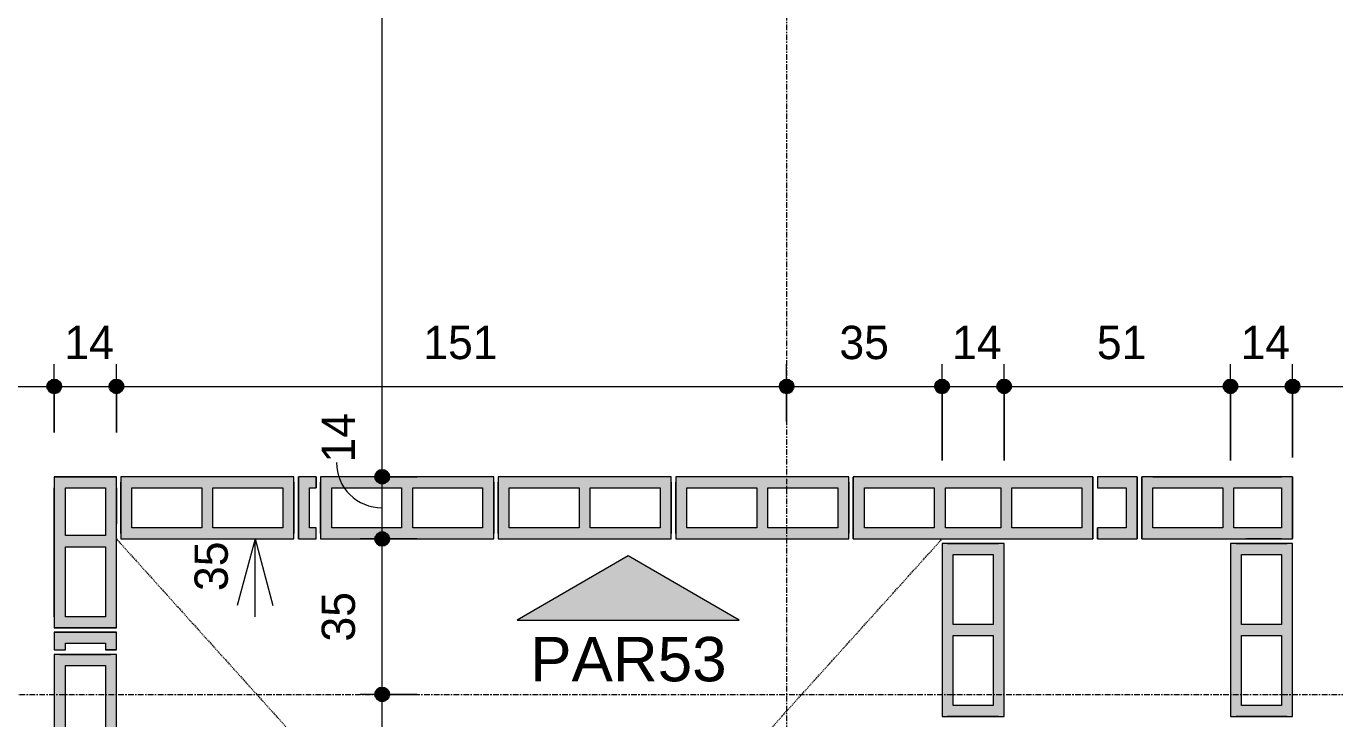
# Model space of a CAD drawing. Header units: centimetres. Extents: x 170 to 14001, y -2277 to 8860.
# Drawn here: x 11819.4 to 12114.2, y 429.7 to 585.7 of the extents above; entities that cross this region are included whole.
import ezdxf

# ---------------------------------------------------------------- set-up
doc = ezdxf.new("R2010")
doc.units = ezdxf.units.CM
doc.linetypes.add('Linha de eixo', pattern=[2.2225, 1.27, -0.3175, 0.3175, -0.3175])
doc.linetypes.add('Projeção', pattern=[0.396875, 0.238125, -0.15875])
for name, color, linetype, lineweight, true_color in [('A-ANNO-DIMS-1', 1, 'Continuous', 9, 0xff0000), ('G-ANNO-SYMB-1', 251, 'Continuous', 9, 0x646464), ('S-BEAM-1', 136, 'Continuous', 9, 0x008080), ('S-BEAM-3', 9, 'Continuous', 9, 0xc0c0c0), ('S-BEAM-4', 98, 'Continuous', 9, 0x004000), ('S-BEAM-7', 116, 'Continuous', 9, 0x008040), ('S-BEAM-8', 142, 'Continuous', 9, 0x0080c0)]:
    doc.layers.add(name, color=color, linetype=linetype, lineweight=lineweight, true_color=true_color)
for name, color, linetype, lineweight in [('A-ANNO-DIMS-50', 7, 'Continuous', 9), ('A-DETL-GENF', 7, 'Continuous', 9), ('A-FLOR-OVHD', 7, 'Projeção', 9), ('G-ANNO-SYMB', 7, 'Continuous', 9), ('S-BEAM', 7, 'Continuous', 9), ('S-BEAM-2', 7, 'Continuous', 13), ('S-GRID-1', 7, 'Linha de eixo', 9)]:
    doc.layers.add(name, color=color, linetype=linetype, lineweight=lineweight)
doc.styles.add('Arial', font='arial.ttf', dxfattribs={"height": 10})
doc.styles.add('Bahnschrift_12', font='', dxfattribs={"height": 7.5})
doc.styles.get('Bahnschrift_12').set_extended_font_data('Bahnschrift')
doc.dimstyles.new('COTA_ACUMULADA', dxfattribs={"dimscale": 30.48, "dimtxt": 8.33133, "dimasz": 0.049213, "dimexe": 0, "dimexo": 0.0625, "dimgap": 0.131234, "dimtad": 0, "dimjust": 2, "dimdec": 0, "dimzin": 0, "dimdsep": 46, "dimtxsty": 'Bahnschrift_12', "dimblk1": 'NONE', "dimblk2": 'OPEN30', "dimsah": 1, "dimcen": 0.09, "dimse1": 1, "dimsd1": 1, "dimazin": 0, "dimtfac": 1, "dimtdec": 4, "dimtix": 1, "dimtmove": 2, "dimatfit": 3, "dimfxl": 0, "dimfxlon": 1, "dimtvp": 1, "dimtolj": 1, "dimtzin": 0, "dimarcsym": 2})
doc.dimstyles.new('Linear_-_2_mm_Arial', dxfattribs={"dimscale": 30.48, "dimtxt": 8.33133, "dimasz": 0.393701, "dimexe": 0.164042, "dimexo": 0.328084, "dimgap": 0.131234, "dimtad": 1, "dimdec": 0, "dimzin": 0, "dimdsep": 46, "dimtxsty": 'Bahnschrift_12', "dimblk1": 'DOTSMALL', "dimblk2": 'DOTSMALL', "dimsah": 1, "dimcen": 0.09, "dimdle": 0.164042, "dimazin": 0, "dimtfac": 1, "dimtdec": 4, "dimtix": 1, "dimtmove": 0, "dimatfit": 3, "dimfxl": 1, "dimtvp": 1, "dimtolj": 1, "dimtzin": 0, "dimarcsym": 2})
doc.dimstyles.new('Linear_-_2_mm_Arial_1', dxfattribs={"dimscale": 30.48, "dimtxt": 8.33133, "dimasz": 0.393701, "dimexe": 0.164042, "dimexo": 0.328084, "dimgap": 0.131234, "dimtad": 1, "dimdec": 0, "dimzin": 0, "dimdsep": 46, "dimtxsty": 'Bahnschrift_12', "dimblk1": 'DOTSMALL', "dimblk2": 'DOTSMALL', "dimsah": 1, "dimcen": 0.09, "dimdle": 0.164042, "dimazin": 0, "dimtfac": 1, "dimtdec": 4, "dimtix": 1, "dimtmove": 1, "dimatfit": 3, "dimfxl": 1, "dimtvp": 1, "dimtolj": 1, "dimtzin": 0, "dimarcsym": 2})

# ---------------------------------------------------------------- blocks, each defined once
blk = doc.blocks.new('LEONE - BLOCO 14X39X19 - LEONE - BLOCO 14X39X19-554799-COBERTURA - MODULAÇÃO 2ª FIADA')
at = {"layer": 'S-BEAM-3'}
h = blk.add_hatch(color=256, dxfattribs=at)
h.paths.add_polyline_path([(-19.5, 7), (-19.5, -7), (19.5, -7), (19.5, 7)])
h.paths.add_polyline_path([(-17, -3.48), (-17, 4.5), (-1.25, 4.5), (-1.25, -4.5), (-17, -4.5)])
h.paths.add_polyline_path([(1.25, -0.98), (1.25, 4.5), (17, 4.5), (17, -4.5), (1.25, -4.5), (1.25, -4.16)])
at = {"layer": 'A-DETL-GENF'}
for p, q in [((19.5, 7), (-19.5, 7)), ((-19.5, 7), (-19.5, 0)), ((19.5, 0), (19.5, 7)), ((-17, -4.5), (-17, 4.5)), ((-17, 4.5), (-1.25, 4.5)), ((-1.25, 4.5), (-1.25, -4.5)), ((1.25, -4.5), (1.25, 4.5)), ((1.25, 4.5), (17, 4.5)), ((17, 4.5), (17, -4.5)), ((-19.5, 0), (-19.5, -7)), ((19.5, -7), (19.5, 0)), ((-1.25, -4.5), (-17, -4.5)), ((17, -4.5), (1.25, -4.5)), ((-19.5, -7), (19.5, -7))]:
    blk.add_line(p, q, dxfattribs=at)
at = {"layer": 'S-BEAM-2'}
for p, q in [((-19.5, 7), (-19.5, -7)), ((19.5, 7), (-19.5, 7)), ((-19.5, 7), (-19.5, -7)), ((19.5, -7), (19.5, 7)), ((19.5, -7), (19.5, 7)), ((-19.5, -5.75), (-19.5, 5.75)), ((19.5, 5.75), (19.5, -5.75)), ((-19.5, -7), (19.5, -7))]:
    blk.add_line(p, q, dxfattribs=at)
at = {"layer": 'S-BEAM-3'}
for p, q in [((-17, 4.5), (-1.25, 4.5)), ((-17, -4.5), (-17, 4.5)), ((-1.25, 4.5), (-1.25, -4.5)), ((1.25, 4.5), (17, 4.5)), ((1.25, -4.5), (1.25, 4.5)), ((17, 4.5), (17, -4.5)), ((-1.25, -4.5), (-17, -4.5)), ((17, -4.5), (1.25, -4.5))]:
    blk.add_line(p, q, dxfattribs=at)
blk = doc.blocks.new('LEONE - BLOCO 14x34x19 - LEONE - BLOCO 14x34x19-V2-COBERTURA - MODULAÇÃO 2ª FIADA')
at = {"layer": 'S-BEAM-8'}
h = blk.add_hatch(color=256, dxfattribs=at)
h.paths.add_polyline_path([(19.5, 4.5), (19.5, 7), (-14.5, 7), (-14.5, -7), (19.5, -7), (19.5, 4.069)])
h.paths.add_polyline_path([(17, 4.5), (17, -4.5), (1.25, -4.5), (1.25, 4.5), (2.5, 4.5)])
h.paths.add_polyline_path([(-1.25, 4.5), (-1.25, -4.5), (-12, -4.5), (-12, 4.5), (-2.3367, 4.5)])
at = {"layer": 'A-DETL-GENF'}
for p, q in [((-14.5, 7), (-14.5, 0)), ((2.5, 7), (-14.5, 7)), ((19.5, 7), (2.5, 7)), ((19.5, 0), (19.5, 7)), ((-12, -4.5), (-12, 4.5)), ((-12, 4.5), (-1.25, 4.5)), ((-1.25, 4.5), (-1.25, -4.5)), ((1.25, 4.5), (17, 4.5)), ((1.25, -4.5), (1.25, 4.5)), ((17, 4.5), (17, -4.5)), ((-14.5, 0), (-14.5, -7)), ((19.5, -7), (19.5, 0)), ((-1.25, -4.5), (-12, -4.5)), ((17, -4.5), (1.25, -4.5)), ((-14.5, -7), (2.5, -7)), ((2.5, -7), (19.5, -7))]:
    blk.add_line(p, q, dxfattribs=at)
at = {"layer": 'S-BEAM-2'}
for p, q in [((-14.5, 7), (-14.5, -7)), ((19.5, 7), (-14.5, 7)), ((-14.5, 7), (-14.5, -7)), ((-14.5, -7), (-14.5, 6.8804)), ((-12, 7), (-3.9375, 7)), ((-12, 7), (-3.9375, 7)), ((17, 7), (-12, 7)), ((19.5, -7), (19.5, 7)), ((19.5, 7), (19.5, -7)), ((19.5, -7), (19.5, 7)), ((-14.5, 5.75), (-14.5, -5.75)), ((-14.5, -5.75), (-14.5, 5.75)), ((19.5, -5.75), (19.5, 5.75)), ((19.5, 5.75), (19.5, -5.75)), ((-14.5, -7), (19.5, -7)), ((-12, -7), (-3.9375, -7)), ((-12, -7), (-3.9375, -7)), ((17, -7), (-12, -7))]:
    blk.add_line(p, q, dxfattribs=at)
at = {"layer": 'S-BEAM-3'}
for p, q in [((-12, 4.5), (-1.25, 4.5)), ((-12, -4.5), (-12, 4.5)), ((-1.25, 4.5), (-1.25, -4.5)), ((1.25, 4.5), (17, 4.5)), ((1.25, -4.5), (1.25, 4.5)), ((17, 4.5), (17, -4.5)), ((-1.25, -4.5), (-12, -4.5)), ((17, -4.5), (1.25, -4.5))]:
    blk.add_line(p, q, dxfattribs=at)
blk = doc.blocks.new('LEONE - BLOCO 14X39X19 - LEONE - BLOCO 14X39X19-V1-COBERTURA - MODULAÇÃO 2ª FIADA')
at = {"layer": 'S-BEAM-3'}
h = blk.add_hatch(color=256, dxfattribs=at)
h.paths.add_polyline_path([(19.5, -7), (19.5, 7), (-19.5, 7), (-19.5, -7)])
h.paths.add_polyline_path([(1.25, -4.5), (1.25, 4.5), (17, 4.5), (17, -4.5)])
h.paths.add_polyline_path([(-1.25, -4.5), (-17, -4.5), (-17, 4.5), (-1.25, 4.5), (-1.25, -4.16)])
at = {"layer": 'A-DETL-GENF'}
for p, q in [((19.5, 7), (-19.5, 7)), ((-19.5, 7), (-19.5, 0)), ((19.5, 0), (19.5, 7)), ((-17, -4.5), (-17, 4.5)), ((-17, 4.5), (-1.25, 4.5)), ((-1.25, 4.5), (-1.25, -4.5)), ((1.25, -4.5), (1.25, 4.5)), ((1.25, 4.5), (17, 4.5)), ((17, 4.5), (17, -4.5)), ((-19.5, 0), (-19.5, -7)), ((19.5, -7), (19.5, 0)), ((-1.25, -4.5), (-17, -4.5)), ((17, -4.5), (1.25, -4.5)), ((-19.5, -7), (19.5, -7))]:
    blk.add_line(p, q, dxfattribs=at)
at = {"layer": 'S-BEAM-2'}
for p, q in [((-19.5, 7), (-19.5, -7)), ((19.5, 7), (-19.5, 7)), ((-19.5, 7), (-19.5, -7)), ((19.5, -7), (19.5, 7)), ((19.5, -7), (19.5, 7)), ((-19.5, -5.75), (-19.5, 5.75)), ((19.5, 5.75), (19.5, -5.75)), ((-19.5, -7), (19.5, -7))]:
    blk.add_line(p, q, dxfattribs=at)
at = {"layer": 'S-BEAM-3'}
for p, q in [((-17, 4.5), (-1.25, 4.5)), ((-17, -4.5), (-17, 4.5)), ((-1.25, 4.5), (-1.25, -4.5)), ((1.25, 4.5), (17, 4.5)), ((1.25, -4.5), (1.25, 4.5)), ((17, 4.5), (17, -4.5)), ((-1.25, -4.5), (-17, -4.5)), ((17, -4.5), (1.25, -4.5))]:
    blk.add_line(p, q, dxfattribs=at)
blk = doc.blocks.new('LEONE - BLOCO 14x04x19 - LEONE - BLOCO 14x04x19-533013-COBERTURA - MODULAÇÃO 2ª FIADA')
at = {"layer": 'S-BEAM-7'}
blk.add_hatch(color=256, dxfattribs=at).paths.add_polyline_path([(-2.5, 0), (-2.5, -7), (1.5, -7), (1.5, -4.5), (0, -4.5), (0, 4.5), (1.5, 4.5), (1.5, 7), (-2.5, 7), (-2.5, 0.97)])
at = {"layer": 'A-DETL-GENF'}
for p, q in [((1.5, 7), (-2.5, 7)), ((-2.5, 7), (-2.5, 0)), ((1.5, 4.5), (1.5, 7)), ((0, 4.5), (1.5, 4.5)), ((0, -4.5), (0, 4.5)), ((-2.5, 0), (-2.5, -7)), ((1.5, -4.5), (0, -4.5)), ((1.5, -7), (1.5, -4.5)), ((-2.5, -7), (1.5, -7))]:
    blk.add_line(p, q, dxfattribs=at)
at = {"layer": 'S-BEAM-2'}
for p, q in [((1.5, 7), (-2.5, 7)), ((-2.5, -7), (-2.5, 7)), ((1.5, 7), (1.5, 4.5)), ((1.5, -7), (1.5, -4.5)), ((-2.5, -7), (1.5, -7))]:
    blk.add_line(p, q, dxfattribs=at)
at = {"layer": 'S-BEAM-3'}
for p, q in [((0, -4.5), (0, 4.5)), ((0, 4.5), (1.5, 4.5)), ((1.5, -4.5), (0, -4.5))]:
    blk.add_line(p, q, dxfattribs=at)
blk = doc.blocks.new('LEONE - BLOCO 14X54X19 - LEONE - BLOCO 14X54X19-V3-COBERTURA - MODULAÇÃO 2ª FIADA')
at = {"layer": 'S-BEAM-4'}
h = blk.add_hatch(color=256, dxfattribs=at)
h.paths.add_polyline_path([(-27, -7), (27, -7), (27, 7), (-27, 7), (-27, -5.16)])
h.paths.add_polyline_path([(8.75, -4.5), (8.75, 4.5), (24.5, 4.5), (24.5, -4.5), (17, -4.5)])
h.paths.add_polyline_path([(6.25, -4.5), (-6.25, -4.5), (-6.25, 4.5), (6.25, 4.5), (6.25, 2.45)])
h.paths.add_polyline_path([(-24.5, -4.5), (-24.5, 4.5), (-8.75, 4.5), (-8.75, -4.5)])
at = {"layer": 'A-DETL-GENF'}
for p, q in [((-27, 7), (-27, 0)), ((0, 7), (-27, 7)), ((27, 7), (0, 7)), ((27, 0), (27, 7)), ((-24.5, -4.5), (-24.5, 4.5)), ((-24.5, 4.5), (-8.75, 4.5)), ((-8.75, 4.5), (-8.75, -4.5)), ((-6.25, 4.5), (6.25, 4.5)), ((-6.25, -4.5), (-6.25, 4.5)), ((6.25, 4.5), (6.25, -4.5)), ((8.75, -4.5), (8.75, 4.5)), ((8.75, 4.5), (24.5, 4.5)), ((24.5, 4.5), (24.5, -4.5)), ((-27, 0), (-27, -7)), ((27, -7), (27, 0)), ((-8.75, -4.5), (-24.5, -4.5)), ((6.25, -4.5), (-6.25, -4.5)), ((24.5, -4.5), (8.75, -4.5)), ((-27, -7), (0, -7)), ((0, -7), (27, -7))]:
    blk.add_line(p, q, dxfattribs=at)
at = {"layer": 'S-BEAM-2'}
for p, q in [((-27, 7), (-27, -7)), ((27, 7), (-27, 7)), ((-27, 7), (-27, -7)), ((-27, -7), (-27, 6.88)), ((27, -7), (27, 7)), ((27, 7), (27, -7)), ((27, -7), (27, 7)), ((-27, 5.75), (-27, -5.75)), ((-27, -5.75), (-27, 5.75)), ((27, -5.75), (27, 5.75)), ((27, 5.75), (27, -5.75)), ((-27, -7), (27, -7))]:
    blk.add_line(p, q, dxfattribs=at)
at = {"layer": 'S-BEAM-3'}
for p, q in [((-24.5, 4.5), (-8.75, 4.5)), ((-24.5, -4.5), (-24.5, 4.5)), ((-8.75, 4.5), (-8.75, -4.5)), ((-6.25, 4.5), (6.25, 4.5)), ((-6.25, -4.5), (-6.25, 4.5)), ((6.25, 4.5), (6.25, -4.5)), ((8.75, 4.5), (24.5, 4.5)), ((8.75, -4.5), (8.75, 4.5)), ((24.5, 4.5), (24.5, -4.5)), ((-8.75, -4.5), (-24.5, -4.5)), ((6.25, -4.5), (-6.25, -4.5)), ((24.5, -4.5), (8.75, -4.5))]:
    blk.add_line(p, q, dxfattribs=at)
blk = doc.blocks.new('LEONE - BLOCO 14x09x19 - LEONE - BLOCO 14x09x19-535447-COBERTURA - MODULAÇÃO 2ª FIADA')
at = {"layer": 'S-BEAM-1'}
blk.add_hatch(color=256, dxfattribs=at).paths.add_polyline_path([(0, 7), (-4.5, 7), (-4.5, -7), (4.5, -7), (4.5, -4.5), (-2, -4.5), (-2, 4.5), (4.5, 4.5), (4.5, 7)])
at = {"layer": 'A-DETL-GENF'}
for p, q in [((-4.5, 7), (-4.5, 0)), ((0, 7), (-4.5, 7)), ((4.5, 7), (0, 7)), ((4.5, 4.5), (4.5, 7)), ((-2, -4.5), (-2, 4.5)), ((-2, 4.5), (4.5, 4.5)), ((-4.5, 0), (-4.5, -7)), ((4.5, -4.5), (-2, -4.5)), ((4.5, -7), (4.5, -4.5)), ((-4.5, -7), (0, -7)), ((0, -7), (4.5, -7))]:
    blk.add_line(p, q, dxfattribs=at)
at = {"layer": 'S-BEAM-2'}
for p, q in [((4.5, 7), (-4.5, 7)), ((-4.5, 7), (-4.5, -7)), ((-4.5, -7), (-4.5, 7)), ((4.5, 7), (4.5, 4.5)), ((-4.5, 5.75), (-4.5, -5.75)), ((-4.5, -5.75), (-4.5, 5.75)), ((4.5, -7), (4.5, -4.5)), ((-4.5, -7), (4.5, -7))]:
    blk.add_line(p, q, dxfattribs=at)
at = {"layer": 'S-BEAM-3'}
for p, q in [((-2, 4.5), (4.5, 4.5)), ((-2, -4.5), (-2, 4.5)), ((4.5, -4.5), (-2, -4.5))]:
    blk.add_line(p, q, dxfattribs=at)
blk = doc.blocks.new('Elevação - Número de detalhe-142644-COBERTURA - MODULAÇÃO 2ª FIADA')
at = {"layer": 'G-ANNO-SYMB-1'}
blk.add_hatch(color=256, dxfattribs=at).paths.add_polyline_path([(0.5, 0), (-0.5, 0), (0, 0.2887)])
at = {"layer": 'G-ANNO-SYMB'}
for p, q in [((0, 0.2887), (-0.5, 0)), ((0.5, 0), (0, 0.2887)), ((-0.5, 0), (0.5, 0))]:
    blk.add_line(p, q, dxfattribs=at)
blk = doc.blocks.new('DIMBLOCK64-COBERTURA - MODULAÇÃO 2ª FIADA')
at = {"layer": 'A-ANNO-DIMS-50', "lineweight": 35, "true_color": 0xff0000}
h = blk.add_hatch(color=1, dxfattribs=at)
edge = h.paths.add_edge_path()
edge.add_arc((11074.73, 504.59), 1.5, 0, 360)
h = blk.add_hatch(color=1, dxfattribs=at)
edge = h.paths.add_edge_path()
edge.add_arc((11825.73, 504.59), 1.5, 0, 360)
at = {"layer": 'A-ANNO-DIMS-50', "color": 1, "true_color": 0xff0000}
for p, q in [((11074.73, 500.24), (11074.73, 509.59)), ((11825.73, 494.24), (11825.73, 509.59)), ((11069.73, 504.59), (11825.73, 504.59)), ((11074.73, 504.59), (11074.73, 500.24)), ((11825.73, 504.59), (11825.73, 494.24))]:
    blk.add_line(p, q, dxfattribs=at)
at = {"layer": 'A-ANNO-DIMS-50', "color": 1, "lineweight": 35, "true_color": 0xff0000}
for centre in [(11074.73, 504.59), (11825.73, 504.59)]:
    blk.add_circle(centre, 1.5, dxfattribs=at)
at = {"layer": 'A-ANNO-DIMS-50', "color": 0, "insert": (11442.97, 518.23), "char_height": 7.5, "width": 17.4201, "attachment_point": 1, "line_spacing_factor": 1.009858, "style": 'Bahnschrift_12'}
blk.add_mtext('751', dxfattribs=at)
blk = doc.blocks.new('_DotSmall')
at = {"color": 0, "linetype": 'ByBlock', "const_width": 0.5}
blk.add_lwpolyline([(-0.0625, 0, 1), (0.0625, 0, 1)], format="xyb", close=True, dxfattribs=at)
blk = doc.blocks.new('DIMBLOCK65-COBERTURA - MODULAÇÃO 2ª FIADA')
at = {"layer": 'A-ANNO-DIMS-50', "lineweight": 35, "true_color": 0xff0000}
h = blk.add_hatch(color=1, dxfattribs=at)
edge = h.paths.add_edge_path()
edge.add_arc((11825.73, 504.59), 1.5, 0, 360)
h = blk.add_hatch(color=1, dxfattribs=at)
edge = h.paths.add_edge_path()
edge.add_arc((11839.73, 504.59), 1.5, 0, 360)
at = {"layer": 'A-ANNO-DIMS-50', "color": 1, "true_color": 0xff0000}
for p, q in [((11825.73, 494.24), (11825.73, 509.59)), ((11839.73, 494.24), (11839.73, 509.59)), ((11825.73, 504.59), (11839.73, 504.59)), ((11825.73, 504.59), (11825.73, 494.24)), ((11839.73, 504.59), (11839.73, 494.24))]:
    blk.add_line(p, q, dxfattribs=at)
at = {"layer": 'A-ANNO-DIMS-50', "color": 1, "lineweight": 35, "true_color": 0xff0000}
for centre in [(11825.73, 504.59), (11839.73, 504.59)]:
    blk.add_circle(centre, 1.5, dxfattribs=at)
at = {"layer": 'A-ANNO-DIMS-50', "color": 0, "insert": (11828, 518.23), "char_height": 7.5, "width": 11.3609, "attachment_point": 1, "line_spacing_factor": 1.009858, "style": 'Bahnschrift_12'}
blk.add_mtext('14', dxfattribs=at)
blk = doc.blocks.new('DIMBLOCK66-COBERTURA - MODULAÇÃO 2ª FIADA')
at = {"layer": 'A-ANNO-DIMS-50', "lineweight": 35, "true_color": 0xff0000}
h = blk.add_hatch(color=1, dxfattribs=at)
edge = h.paths.add_edge_path()
edge.add_arc((11839.73, 504.59), 1.5, 0, 360)
h = blk.add_hatch(color=1, dxfattribs=at)
edge = h.paths.add_edge_path()
edge.add_arc((11990.73, 504.59), 1.5, 0, 360)
at = {"layer": 'A-ANNO-DIMS-50', "color": 1, "true_color": 0xff0000}
for p, q in [((11839.73, 494.24), (11839.73, 509.59)), ((11990.73, 496.71), (11990.73, 509.59)), ((11839.73, 504.59), (11990.73, 504.59)), ((11839.73, 504.59), (11839.73, 494.24)), ((11990.73, 504.59), (11990.73, 496.71))]:
    blk.add_line(p, q, dxfattribs=at)
at = {"layer": 'A-ANNO-DIMS-50', "color": 1, "lineweight": 35, "true_color": 0xff0000}
for centre in [(11839.73, 504.59), (11990.73, 504.59)]:
    blk.add_circle(centre, 1.5, dxfattribs=at)
at = {"layer": 'A-ANNO-DIMS-50', "color": 0, "insert": (11908.86, 518.23), "char_height": 7.5, "width": 15.2994, "attachment_point": 1, "line_spacing_factor": 1.009858, "style": 'Bahnschrift_12'}
blk.add_mtext('151', dxfattribs=at)
blk = doc.blocks.new('DIMBLOCK67-COBERTURA - MODULAÇÃO 2ª FIADA')
at = {"layer": 'A-ANNO-DIMS-50', "lineweight": 35, "true_color": 0xff0000}
h = blk.add_hatch(color=1, dxfattribs=at)
edge = h.paths.add_edge_path()
edge.add_arc((11990.73, 504.59), 1.5, 0, 360)
h = blk.add_hatch(color=1, dxfattribs=at)
edge = h.paths.add_edge_path()
edge.add_arc((12025.73, 504.59), 1.5, 0, 360)
at = {"layer": 'A-ANNO-DIMS-50', "color": 1, "true_color": 0xff0000}
for p, q in [((11990.73, 496.71), (11990.73, 509.59)), ((12025.73, 487.94), (12025.73, 509.59)), ((11990.73, 504.59), (12025.73, 504.59)), ((11990.73, 504.59), (11990.73, 496.71)), ((12025.73, 504.59), (12025.73, 487.94))]:
    blk.add_line(p, q, dxfattribs=at)
at = {"layer": 'A-ANNO-DIMS-50', "color": 1, "lineweight": 35, "true_color": 0xff0000}
for centre in [(11990.73, 504.59), (12025.73, 504.59)]:
    blk.add_circle(centre, 1.5, dxfattribs=at)
at = {"layer": 'A-ANNO-DIMS-50', "color": 0, "insert": (12002.61, 518.23), "char_height": 7.5, "width": 13.4816, "attachment_point": 1, "line_spacing_factor": 1.009858, "style": 'Bahnschrift_12'}
blk.add_mtext('35', dxfattribs=at)
blk = doc.blocks.new('DIMBLOCK68-COBERTURA - MODULAÇÃO 2ª FIADA')
at = {"layer": 'A-ANNO-DIMS-50', "lineweight": 35, "true_color": 0xff0000}
h = blk.add_hatch(color=1, dxfattribs=at)
edge = h.paths.add_edge_path()
edge.add_arc((12025.73, 504.59), 1.5, 0, 360)
h = blk.add_hatch(color=1, dxfattribs=at)
edge = h.paths.add_edge_path()
edge.add_arc((12039.73, 504.59), 1.5, 0, 360)
at = {"layer": 'A-ANNO-DIMS-50', "color": 1, "true_color": 0xff0000}
for p, q in [((12025.73, 487.94), (12025.73, 509.59)), ((12039.73, 487.94), (12039.73, 509.59)), ((12025.73, 504.59), (12039.73, 504.59)), ((12025.73, 504.59), (12025.73, 487.94)), ((12039.73, 504.59), (12039.73, 487.94))]:
    blk.add_line(p, q, dxfattribs=at)
at = {"layer": 'A-ANNO-DIMS-50', "color": 1, "lineweight": 35, "true_color": 0xff0000}
for centre in [(12025.73, 504.59), (12039.73, 504.59)]:
    blk.add_circle(centre, 1.5, dxfattribs=at)
at = {"layer": 'A-ANNO-DIMS-50', "color": 0, "insert": (12028, 518.23), "char_height": 7.5, "width": 11.3609, "attachment_point": 1, "line_spacing_factor": 1.009858, "style": 'Bahnschrift_12'}
blk.add_mtext('14', dxfattribs=at)
blk = doc.blocks.new('DIMBLOCK69-COBERTURA - MODULAÇÃO 2ª FIADA')
at = {"layer": 'A-ANNO-DIMS-50', "lineweight": 35, "true_color": 0xff0000}
h = blk.add_hatch(color=1, dxfattribs=at)
edge = h.paths.add_edge_path()
edge.add_arc((12039.73, 504.59), 1.5, 0, 360)
h = blk.add_hatch(color=1, dxfattribs=at)
edge = h.paths.add_edge_path()
edge.add_arc((12090.73, 504.59), 1.5, 0, 360)
at = {"layer": 'A-ANNO-DIMS-50', "color": 1, "true_color": 0xff0000}
for p, q in [((12039.73, 487.94), (12039.73, 509.59)), ((12090.73, 487.94), (12090.73, 509.59)), ((12039.73, 504.59), (12090.73, 504.59)), ((12039.73, 504.59), (12039.73, 487.94)), ((12090.73, 504.59), (12090.73, 487.94))]:
    blk.add_line(p, q, dxfattribs=at)
at = {"layer": 'A-ANNO-DIMS-50', "color": 1, "lineweight": 35, "true_color": 0xff0000}
for centre in [(12039.73, 504.59), (12090.73, 504.59)]:
    blk.add_circle(centre, 1.5, dxfattribs=at)
at = {"layer": 'A-ANNO-DIMS-50', "color": 0, "insert": (12060.62, 518.23), "char_height": 7.5, "width": 11.0579, "attachment_point": 1, "line_spacing_factor": 1.009858, "style": 'Bahnschrift_12'}
blk.add_mtext('51', dxfattribs=at)
blk = doc.blocks.new('DIMBLOCK70-COBERTURA - MODULAÇÃO 2ª FIADA')
at = {"layer": 'A-ANNO-DIMS-50', "lineweight": 35, "true_color": 0xff0000}
h = blk.add_hatch(color=1, dxfattribs=at)
edge = h.paths.add_edge_path()
edge.add_arc((12090.73, 504.59), 1.5, 0, 360)
h = blk.add_hatch(color=1, dxfattribs=at)
edge = h.paths.add_edge_path()
edge.add_arc((12104.73, 504.59), 1.5, 0, 360)
at = {"layer": 'A-ANNO-DIMS-50', "color": 1, "true_color": 0xff0000}
for p, q in [((12090.73, 487.94), (12090.73, 509.59)), ((12104.73, 488.61), (12104.73, 509.59)), ((12090.73, 504.59), (12104.73, 504.59)), ((12090.73, 504.59), (12090.73, 487.94)), ((12104.73, 504.59), (12104.73, 488.61))]:
    blk.add_line(p, q, dxfattribs=at)
at = {"layer": 'A-ANNO-DIMS-50', "color": 1, "lineweight": 35, "true_color": 0xff0000}
for centre in [(12090.73, 504.59), (12104.73, 504.59)]:
    blk.add_circle(centre, 1.5, dxfattribs=at)
at = {"layer": 'A-ANNO-DIMS-50', "color": 0, "insert": (12093, 518.23), "char_height": 7.5, "width": 11.3609, "attachment_point": 1, "line_spacing_factor": 1.009858, "style": 'Bahnschrift_12'}
blk.add_mtext('14', dxfattribs=at)
blk = doc.blocks.new('DIMBLOCK71-COBERTURA - MODULAÇÃO 2ª FIADA')
at = {"layer": 'A-ANNO-DIMS-50', "lineweight": 35, "true_color": 0xff0000}
h = blk.add_hatch(color=1, dxfattribs=at)
edge = h.paths.add_edge_path()
edge.add_arc((12104.73, 504.59), 1.5, 0, 360)
h = blk.add_hatch(color=1, dxfattribs=at)
edge = h.paths.add_edge_path()
edge.add_arc((12890.73, 504.59), 1.5, 0, 360)
at = {"layer": 'A-ANNO-DIMS-50', "color": 1, "true_color": 0xff0000}
for p, q in [((12104.73, 488.61), (12104.73, 509.59)), ((12890.73, 496.71), (12890.73, 509.59)), ((12104.73, 504.59), (12890.73, 504.59)), ((12104.73, 504.59), (12104.73, 488.61)), ((12890.73, 504.59), (12890.73, 496.71))]:
    blk.add_line(p, q, dxfattribs=at)
at = {"layer": 'A-ANNO-DIMS-50', "color": 1, "lineweight": 35, "true_color": 0xff0000}
for centre in [(12104.73, 504.59), (12890.73, 504.59)]:
    blk.add_circle(centre, 1.5, dxfattribs=at)
at = {"layer": 'A-ANNO-DIMS-50', "color": 0, "insert": (12489.4, 518.23), "char_height": 7.5, "width": 19.9952, "attachment_point": 1, "line_spacing_factor": 1.009858, "style": 'Bahnschrift_12'}
blk.add_mtext('786', dxfattribs=at)
blk = doc.blocks.new('DIMBLOCK84-COBERTURA - MODULAÇÃO 2ª FIADA')
at = {"layer": 'A-ANNO-DIMS-50', "lineweight": 35, "true_color": 0xff0000}
h = blk.add_hatch(color=1, dxfattribs=at)
edge = h.paths.add_edge_path()
edge.add_arc((11899.61, 435.24), 1.5, 0, 360)
h = blk.add_hatch(color=1, dxfattribs=at)
edge = h.paths.add_edge_path()
edge.add_arc((11899.61, 264.24), 1.5, 0, 360)
at = {"layer": 'A-ANNO-DIMS-50', "color": 1, "true_color": 0xff0000}
for p, q in [((11907.49, 435.24), (11894.61, 435.24)), ((11899.61, 264.24), (11899.61, 435.24)), ((11899.61, 435.24), (11907.49, 435.24)), ((11907.49, 264.24), (11894.61, 264.24)), ((11899.61, 264.24), (11907.49, 264.24))]:
    blk.add_line(p, q, dxfattribs=at)
at = {"layer": 'A-ANNO-DIMS-50', "color": 1, "lineweight": 35, "true_color": 0xff0000}
for centre in [(11899.61, 435.24), (11899.61, 264.24)]:
    blk.add_circle(centre, 1.5, dxfattribs=at)
at = {"layer": 'A-ANNO-DIMS-50', "color": 0, "insert": (11885.97, 343.56), "char_height": 7.5, "width": 14.8449, "attachment_point": 1, "rotation": 90, "line_spacing_factor": 1.009858, "style": 'Bahnschrift_12'}
blk.add_mtext('171', dxfattribs=at)
blk = doc.blocks.new('DIMBLOCK85-COBERTURA - MODULAÇÃO 2ª FIADA')
at = {"layer": 'A-ANNO-DIMS-50', "lineweight": 35, "true_color": 0xff0000}
h = blk.add_hatch(color=1, dxfattribs=at)
edge = h.paths.add_edge_path()
edge.add_arc((11899.61, 470.24), 1.5, 0, 360)
h = blk.add_hatch(color=1, dxfattribs=at)
edge = h.paths.add_edge_path()
edge.add_arc((11899.61, 435.24), 1.5, 0, 360)
at = {"layer": 'A-ANNO-DIMS-50', "color": 1, "true_color": 0xff0000}
for p, q in [((11907.49, 470.24), (11894.61, 470.24)), ((11899.61, 435.24), (11899.61, 470.24)), ((11899.61, 470.24), (11907.49, 470.24)), ((11907.49, 435.24), (11894.61, 435.24)), ((11899.61, 435.24), (11907.49, 435.24))]:
    blk.add_line(p, q, dxfattribs=at)
at = {"layer": 'A-ANNO-DIMS-50', "color": 1, "lineweight": 35, "true_color": 0xff0000}
for centre in [(11899.61, 470.24), (11899.61, 435.24)]:
    blk.add_circle(centre, 1.5, dxfattribs=at)
at = {"layer": 'A-ANNO-DIMS-50', "color": 0, "insert": (11885.97, 447.13), "char_height": 7.5, "width": 13.4816, "attachment_point": 1, "rotation": 90, "line_spacing_factor": 1.009858, "style": 'Bahnschrift_12'}
blk.add_mtext('35', dxfattribs=at)
blk = doc.blocks.new('DIMBLOCK86-COBERTURA - MODULAÇÃO 2ª FIADA')
at = {"layer": 'A-ANNO-DIMS-50', "lineweight": 35, "true_color": 0xff0000}
h = blk.add_hatch(color=1, dxfattribs=at)
edge = h.paths.add_edge_path()
edge.add_arc((11899.61, 484.24), 1.5, 0, 360)
h = blk.add_hatch(color=1, dxfattribs=at)
edge = h.paths.add_edge_path()
edge.add_arc((11899.61, 470.24), 1.5, 0, 360)
at = {"layer": 'A-ANNO-DIMS-50', "color": 1, "true_color": 0xff0000}
for p, q in [((11907.49, 484.24), (11894.61, 484.24)), ((11899.61, 470.24), (11899.61, 484.24)), ((11899.61, 484.24), (11907.49, 484.24)), ((11907.49, 470.24), (11894.61, 470.24)), ((11899.61, 470.24), (11907.49, 470.24))]:
    blk.add_line(p, q, dxfattribs=at)
at = {"layer": 'A-ANNO-DIMS-50', "color": 1, "lineweight": 35, "true_color": 0xff0000}
for centre in [(11899.61, 484.24), (11899.61, 470.24)]:
    blk.add_circle(centre, 1.5, dxfattribs=at)
at = {"layer": 'A-ANNO-DIMS-50', "color": 1, "true_color": 0xff0000}
blk.add_ellipse((11899.61, 487.46), major_axis=(10.31, 0), ratio=0.99095, start_param=3.141593, end_param=4.712389, dxfattribs=at)
at = {"layer": 'A-ANNO-DIMS-50', "color": 0, "insert": (11885.97, 487.46), "char_height": 7.5, "width": 11.3609, "attachment_point": 1, "rotation": 90, "line_spacing_factor": 1.009858, "style": 'Bahnschrift_12'}
blk.add_mtext('14', dxfattribs=at)
blk = doc.blocks.new('DIMBLOCK87-COBERTURA - MODULAÇÃO 2ª FIADA')
at = {"layer": 'A-ANNO-DIMS-50', "lineweight": 35, "true_color": 0xff0000}
h = blk.add_hatch(color=1, dxfattribs=at)
edge = h.paths.add_edge_path()
edge.add_arc((11899.61, 790.24), 1.5, 0, 360)
h = blk.add_hatch(color=1, dxfattribs=at)
edge = h.paths.add_edge_path()
edge.add_arc((11899.61, 484.24), 1.5, 0, 360)
at = {"layer": 'A-ANNO-DIMS-50', "color": 1, "true_color": 0xff0000}
for p, q in [((11899.61, 484.24), (11899.61, 795.24)), ((11907.49, 790.24), (11894.61, 790.24)), ((11899.61, 790.24), (11907.49, 790.24)), ((11907.49, 484.24), (11894.61, 484.24)), ((11899.61, 484.24), (11907.49, 484.24))]:
    blk.add_line(p, q, dxfattribs=at)
at = {"layer": 'A-ANNO-DIMS-50', "color": 1, "lineweight": 35, "true_color": 0xff0000}
for centre in [(11899.61, 790.24), (11899.61, 484.24)]:
    blk.add_circle(centre, 1.5, dxfattribs=at)
at = {"layer": 'A-ANNO-DIMS-50', "color": 0, "insert": (11885.97, 628.85), "char_height": 7.5, "width": 20.1467, "attachment_point": 1, "rotation": 90, "line_spacing_factor": 1.009858, "style": 'Bahnschrift_12'}
blk.add_mtext('306', dxfattribs=at)
blk = doc.blocks.new('DIMBLOCK111-COBERTURA - MODULAÇÃO 2ª FIADA')
at = {"layer": 'A-ANNO-DIMS-50', "color": 1, "true_color": 0xff0000}
for p, q in [((11870.97, 470.24), (11866.95, 455.24)), ((11870.97, 470.24), (11874.99, 455.24)), ((11870.97, 452.74), (11870.97, 470.24)), ((11870.97, 470.24), (11870.97, 470.24)), ((11870.97, 470.24), (11870.97, 470.24))]:
    blk.add_line(p, q, dxfattribs=at)
at = {"layer": 'A-ANNO-DIMS-50', "color": 0, "insert": (11857.32, 458.51), "char_height": 7.5, "width": 13.4816, "attachment_point": 1, "rotation": 90, "line_spacing_factor": 1.009858, "style": 'Bahnschrift_12'}
blk.add_mtext('35', dxfattribs=at)
blk = doc.blocks.new('_None')
blk = doc.blocks.new('_Open30')
at = {"color": 0, "linetype": 'ByBlock', "lineweight": -2}
for p, q in [((-1, 0.27), (0, 0)), ((0, 0), (-1, -0.27)), ((0, 0), (-1, 0))]:
    blk.add_line(p, q, dxfattribs=at)
blk = doc.blocks.new('DIMBLOCK117-COBERTURA - MODULAÇÃO 2ª FIADA')
at = {"layer": 'A-ANNO-DIMS-50', "color": 1, "true_color": 0xff0000}
for p, q in [((11870.97, 314.24), (11870.97, 264.24)), ((11870.97, 264.24), (11866.95, 279.24)), ((11870.97, 264.24), (11874.99, 279.24)), ((11870.97, 264.24), (11870.97, 264.24)), ((11870.97, 264.24), (11870.97, 264.24))]:
    blk.add_line(p, q, dxfattribs=at)
at = {"layer": 'A-ANNO-DIMS-50', "color": 0, "insert": (11857.32, 264.74), "char_height": 7.5, "width": 14.8449, "attachment_point": 1, "rotation": 90, "line_spacing_factor": 1.009858, "style": 'Bahnschrift_12'}
blk.add_mtext('171', dxfattribs=at)

msp = doc.modelspace()

# ---------------------------------------------------------------- linework, layer by layer
at = {"layer": 'A-FLOR-OVHD'}
for p, q in [((11839.73, 470.24), (12025.73, 264.24)), ((11839.73, 264.24), (12025.73, 470.24))]:
    msp.add_line(p, q, dxfattribs=at)
at = {"layer": 'S-GRID-1'}
for p, q in [((11990.73, 921.64), (11990.73, -623.1)), ((10926.69, 435.24), (13936, 435.24))]:
    msp.add_line(p, q, dxfattribs=at)

# ---------------------------------------------------------------- block references
at = {"layer": 'G-ANNO-SYMB', "xscale": 49.99999999999998, "yscale": 49.99999999999998, "zscale": 49.99999999999998}
msp.add_blockref('Elevação - Número de detalhe-142644-COBERTURA - MODULAÇÃO 2ª FIADA', (11955.03, 451.97), dxfattribs=at)
at = {"layer": 'S-BEAM'}
for name, p, rotation in [('LEONE - BLOCO 14x34x19 - LEONE - BLOCO 14x34x19-V2-COBERTURA - MODULAÇÃO 2ª FIADA', (11832.73, 469.74), 269.9999999999997), ('LEONE - BLOCO 14x09x19 - LEONE - BLOCO 14x09x19-535447-COBERTURA - MODULAÇÃO 2ª FIADA', (12065.23, 477.24), 180), ('LEONE - BLOCO 14x34x19 - LEONE - BLOCO 14x34x19-V2-COBERTURA - MODULAÇÃO 2ª FIADA', (12090.23, 477.24), 180), ('LEONE - BLOCO 14X39X19 - LEONE - BLOCO 14X39X19-554799-COBERTURA - MODULAÇÃO 2ª FIADA', (12032.73, 449.74), 89.9999999999999), ('LEONE - BLOCO 14X39X19 - LEONE - BLOCO 14X39X19-554799-COBERTURA - MODULAÇÃO 2ª FIADA', (12097.73, 449.74), 89.9999999999999), ('LEONE - BLOCO 14x04x19 - LEONE - BLOCO 14x04x19-533013-COBERTURA - MODULAÇÃO 2ª FIADA', (11832.73, 446.74), 269.9999999999997), ('LEONE - BLOCO 14X39X19 - LEONE - BLOCO 14X39X19-554799-COBERTURA - MODULAÇÃO 2ª FIADA', (11832.73, 424.74), 89.9999999999999)]:
    msp.add_blockref(name, p, dxfattribs=dict(at, rotation=rotation))
for name, p in [('LEONE - BLOCO 14X39X19 - LEONE - BLOCO 14X39X19-554799-COBERTURA - MODULAÇÃO 2ª FIADA', (11860.23, 477.24)), ('LEONE - BLOCO 14x04x19 - LEONE - BLOCO 14x04x19-533013-COBERTURA - MODULAÇÃO 2ª FIADA', (11883.23, 477.24)), ('LEONE - BLOCO 14X39X19 - LEONE - BLOCO 14X39X19-V1-COBERTURA - MODULAÇÃO 2ª FIADA', (11905.23, 477.24)), ('LEONE - BLOCO 14X39X19 - LEONE - BLOCO 14X39X19-V1-COBERTURA - MODULAÇÃO 2ª FIADA', (11945.23, 477.24)), ('LEONE - BLOCO 14X39X19 - LEONE - BLOCO 14X39X19-V1-COBERTURA - MODULAÇÃO 2ª FIADA', (11985.23, 477.24)), ('LEONE - BLOCO 14X54X19 - LEONE - BLOCO 14X54X19-V3-COBERTURA - MODULAÇÃO 2ª FIADA', (12032.73, 477.24))]:
    msp.add_blockref(name, p, dxfattribs=at)

# ---------------------------------------------------------------- texts
at = {"layer": 'G-ANNO-SYMB', "insert": (11932.95, 448.18), "char_height": 10, "width": 54.9156, "attachment_point": 1, "style": 'Arial'}
msp.add_mtext('PAR53', dxfattribs=at)

# ---------------------------------------------------------------- dimensions: what is measured, and where the dimension line sits
at = {"layer": 'A-ANNO-DIMS-1'}
for base, p1, p2, override, picture, middle in [((11899.61, 790.24), (11897.49, 484.24), (11897.49, 790.24), {"dimpost": '<>', "dimfxl": 306}, 'DIMBLOCK87-COBERTURA - MODULAÇÃO 2ª FIADA', (11891.78, 637.24)), ((11899.61, 470.24), (11897.49, 435.24), (11897.49, 470.24), {"dimpost": '<>', "dimfxl": 35}, 'DIMBLOCK85-COBERTURA - MODULAÇÃO 2ª FIADA', (11891.79, 452.74)), ((11899.61, 435.24), (11897.49, 264.24), (11897.49, 435.24), {"dimpost": '<>', "dimfxl": 171}, 'DIMBLOCK84-COBERTURA - MODULAÇÃO 2ª FIADA', (11891.86, 349.74))]:
    dim = msp.add_linear_dim(base=base, p1=p1, p2=p2, angle=90, dimstyle='Linear_-_2_mm_Arial', override=override, dxfattribs=at)
    dim.commit()
    dim.dimension.update_dxf_attribs({"geometry": picture, "text_midpoint": middle})
for base, p1, p2, override, picture, middle in [((11825.73, 504.59), (11074.73, 510.24), (11825.73, 484.24), {"dimpost": '<>', "dimfxl": 751.449932}, 'DIMBLOCK64-COBERTURA - MODULAÇÃO 2ª FIADA', (11450.23, 512.38)), ((11839.73, 504.59), (11825.73, 484.24), (11839.73, 484.24), {"dimpost": '<>', "dimfxl": 14}, 'DIMBLOCK65-COBERTURA - MODULAÇÃO 2ª FIADA', (11832.73, 512.34)), ((11990.73, 504.59), (11839.73, 484.24), (11990.73, 506.71), {"dimpost": '<>', "dimfxl": 152.662095}, 'DIMBLOCK66-COBERTURA - MODULAÇÃO 2ª FIADA', (11915.23, 512.38)), ((12025.73, 504.59), (11990.73, 506.71), (12025.73, 477.94), {"dimpost": '<>', "dimfxl": 45.307045}, 'DIMBLOCK67-COBERTURA - MODULAÇÃO 2ª FIADA', (12008.23, 512.42)), ((12039.73, 504.59), (12025.73, 477.94), (12039.73, 477.94), {"dimpost": '<>', "dimfxl": 14}, 'DIMBLOCK68-COBERTURA - MODULAÇÃO 2ª FIADA', (12032.73, 512.34)), ((12090.73, 504.59), (12039.73, 477.94), (12090.73, 477.94), {"dimpost": '<>', "dimfxl": 51}, 'DIMBLOCK69-COBERTURA - MODULAÇÃO 2ª FIADA', (12065.23, 512.38)), ((12104.73, 504.59), (12090.73, 477.94), (12104.73, 478.61), {"dimpost": '<>', "dimfxl": 14.015996}, 'DIMBLOCK70-COBERTURA - MODULAÇÃO 2ª FIADA', (12097.73, 512.34)), ((12890.73, 504.59), (12104.73, 478.61), (12890.73, 506.71), {"dimpost": '<>', "dimfxl": 786.502166}, 'DIMBLOCK71-COBERTURA - MODULAÇÃO 2ª FIADA', (12497.73, 512.42))]:
    dim = msp.add_linear_dim(base=base, p1=p1, p2=p2, dimstyle='Linear_-_2_mm_Arial', override=override, dxfattribs=at)
    dim.commit()
    dim.dimension.update_dxf_attribs({"geometry": picture, "text_midpoint": middle})
for base, p1, p2, dimstyle, override, picture, middle in [((11899.61, 484.24), (11897.49, 470.24), (11897.49, 484.24), 'Linear_-_2_mm_Arial_1', {"dimpost": '<>', "dimfxl": 14}, 'DIMBLOCK86-COBERTURA - MODULAÇÃO 2ª FIADA', (11890.97, 493.14)), ((11870.97, 470.24), (11870.97, 435.24), (11870.97, 470.24), 'COTA_ACUMULADA', {"dimpost": '<>', "dimfxl": 35}, 'DIMBLOCK111-COBERTURA - MODULAÇÃO 2ª FIADA', (11862.32, 465.25)), ((11870.97, 264.24), (11870.97, 435.24), (11870.97, 264.24), 'COTA_ACUMULADA', {"dimpost": '<>', "dimfxl": 171}, 'DIMBLOCK117-COBERTURA - MODULAÇÃO 2ª FIADA', (11862.32, 272.17))]:
    dim = msp.add_linear_dim(base=base, p1=p1, p2=p2, angle=90, dimstyle=dimstyle, override=override, dxfattribs=at)
    dim.commit()
    dim.dimension.update_dxf_attribs({"geometry": picture, "text_midpoint": middle, "dimtype": 160, "text_rotation": 90})

doc.saveas('drawing.dxf')
